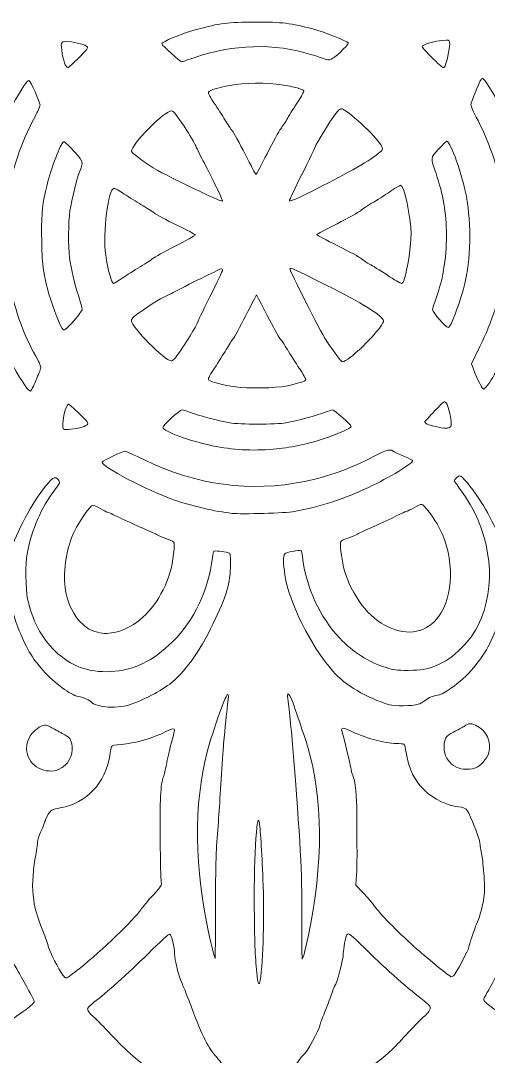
# Model space of a CAD drawing. Header units: inches. Extents: x -41.6 to -30.4, y 24.1 to 25.5.
# Drawn here: x -36.0899 to -35.8889, y 24.4393 to 24.8846 of the extents above; entities that cross this region are included whole.
import ezdxf

# ---------------------------------------------------------------- set-up
doc = ezdxf.new("R2010")
doc.units = ezdxf.units.IN
doc.header["$MEASUREMENT"] = 0
doc.layers.add('Baseball', color=7, linetype='Continuous')

msp = doc.modelspace()

# ---------------------------------------------------------------- linework, layer by layer
at = {"layer": 'Baseball', "lineweight": 0}
for points, knots in [([(-35.30775, 24.8646), (-35.3081, 24.86878), (-35.30859, 24.87476), (-35.30884, 24.87789), (-35.30909, 24.88102), (-35.30957, 24.88595), (-35.30991, 24.88885), (-35.31025, 24.89175), (-35.31063, 24.89508), (-35.31076, 24.89624), (-35.31089, 24.8974), (-35.31126, 24.90015), (-35.31159, 24.90235), (-35.31191, 24.90456), (-35.31258, 24.9094), (-35.31307, 24.91311), (-35.31453, 24.92421), (-35.31766, 24.94204), (-35.32028, 24.95423), (-35.32893, 24.99452), (-35.33897, 25.02811), (-35.35324, 25.06453), (-35.35692, 25.07392), (-35.3618, 25.08571), (-35.36397, 25.09047), (-35.36455, 25.09174), (-35.36623, 25.09544), (-35.36769, 25.09869), (-35.36915, 25.10194), (-35.37061, 25.10515), (-35.37091, 25.10582), (-35.37122, 25.10649), (-35.37397, 25.11212), (-35.37703, 25.11832), (-35.3953, 25.15542), (-35.41688, 25.19045), (-35.44273, 25.22496), (-35.44768, 25.23157), (-35.46044, 25.24779), (-35.46395, 25.25195), (-35.47167, 25.26107), (-35.47629, 25.26644), (-35.47836, 25.26869), (-35.47966, 25.27009), (-35.48347, 25.27427), (-35.48683, 25.27797), (-35.49903, 25.29141), (-35.52329, 25.31528), (-35.53531, 25.32567), (-35.53776, 25.32779), (-35.54242, 25.33184), (-35.54567, 25.33467), (-35.55871, 25.34601), (-35.57242, 25.35673), (-35.59079, 25.36996), (-35.6095, 25.38343), (-35.62579, 25.39406), (-35.64416, 25.40479), (-35.65359, 25.4103), (-35.66351, 25.41586), (-35.66628, 25.41717), (-35.66791, 25.41796), (-35.67068, 25.41938), (-35.67242, 25.42035), (-35.67557, 25.4221), (-35.69883, 25.4338), (-35.69916, 25.4338), (-35.69925, 25.4338), (-35.70101, 25.43458), (-35.70306, 25.43554), (-35.71215, 25.43978), (-35.72989, 25.44733), (-35.73864, 25.45067), (-35.74038, 25.45134), (-35.74408, 25.45277), (-35.74686, 25.45385), (-35.76262, 25.45999), (-35.79139, 25.46953), (-35.80212, 25.47218), (-35.80281, 25.47235), (-35.80642, 25.47335), (-35.81013, 25.4744), (-35.82402, 25.47834), (-35.84391, 25.48298), (-35.8618, 25.48645), (-35.88132, 25.49024), (-35.90306, 25.49332), (-35.92612, 25.49557), (-35.93609, 25.49654), (-35.94179, 25.49692), (-35.96218, 25.49797), (-35.97326, 25.49854), (-36.00523, 25.49851), (-36.01907, 25.49792), (-36.02852, 25.49752), (-36.04887, 25.49618), (-36.05413, 25.49561), (-36.0581, 25.49518), (-36.06805, 25.49404), (-36.07311, 25.49344), (-36.08474, 25.49206), (-36.10221, 25.48946), (-36.10657, 25.48846), (-36.108, 25.48813), (-36.11174, 25.48745), (-36.11487, 25.48695), (-36.12633, 25.48512), (-36.15015, 25.4797), (-36.16886, 25.47467), (-36.18571, 25.47014), (-36.20805, 25.46306), (-36.22327, 25.45741), (-36.23833, 25.45182), (-36.24139, 25.45065), (-36.24688, 25.44836), (-36.25002, 25.44706), (-36.25381, 25.4455), (-36.25532, 25.44489), (-36.25683, 25.44429), (-36.26138, 25.44228), (-36.26544, 25.44043), (-36.2695, 25.43858), (-36.27415, 25.43651), (-36.27578, 25.43581), (-36.28456, 25.43207), (-36.31615, 25.41594), (-36.32639, 25.40997), (-36.32848, 25.40876), (-36.33209, 25.40666), (-36.3344, 25.40531), (-36.34381, 25.39984), (-36.34918, 25.39653), (-36.36119, 25.38883), (-36.36324, 25.38752), (-36.37811, 25.37755), (-36.38291, 25.37427), (-36.38453, 25.37316), (-36.38952, 25.36954), (-36.39398, 25.36623), (-36.42549, 25.34282), (-36.44618, 25.32505), (-36.47296, 25.29836), (-36.48836, 25.28301), (-36.50468, 25.26529), (-36.51408, 25.2537), (-36.51568, 25.25172), (-36.51834, 25.2485), (-36.51999, 25.24653), (-36.52341, 25.24245), (-36.52789, 25.23671), (-36.53509, 25.22718), (-36.53783, 25.22355), (-36.54101, 25.21935), (-36.54215, 25.21784), (-36.54806, 25.21002), (-36.56267, 25.18834), (-36.57056, 25.17567), (-36.59411, 25.13784), (-36.61514, 25.09501), (-36.63052, 25.05356), (-36.63417, 25.04373), (-36.64215, 25.0201), (-36.64419, 25.01307), (-36.64507, 25.01005), (-36.64665, 25.00464), (-36.64771, 25.00105), (-36.65218, 24.9859), (-36.65959, 24.95445), (-36.66188, 24.94092), (-36.66211, 24.93954), (-36.66307, 24.93395), (-36.66401, 24.9285), (-36.666, 24.91697), (-36.66691, 24.91062), (-36.66909, 24.89307), (-36.67061, 24.88077), (-36.67177, 24.86676), (-36.67295, 24.84647), (-36.6736, 24.83516), (-36.6736, 24.79357), (-36.67295, 24.78235), (-36.67202, 24.7664), (-36.67053, 24.74799), (-36.66931, 24.73743), (-36.66806, 24.72659), (-36.66496, 24.70489), (-36.664, 24.70032), (-36.66378, 24.69927), (-36.66294, 24.69472), (-36.66212, 24.69019), (-36.66078, 24.6828), (-36.65931, 24.67545), (-36.65746, 24.66683), (-36.65628, 24.66132), (-36.65426, 24.65309), (-36.65011, 24.63684), (-36.64929, 24.63363), (-36.64755, 24.62751), (-36.64519, 24.61955), (-36.64084, 24.60489), (-36.63036, 24.57461), (-36.62563, 24.56303), (-36.62496, 24.5614), (-36.62386, 24.55865), (-36.62318, 24.55691), (-36.6225, 24.55517), (-36.62086, 24.55128), (-36.61954, 24.54826), (-36.61822, 24.54525), (-36.61603, 24.54019), (-36.61466, 24.53701), (-36.6069, 24.51894), (-36.59177, 24.48929), (-36.58156, 24.47213), (-36.58011, 24.4697), (-36.57817, 24.46638), (-36.57725, 24.46475), (-36.57348, 24.4581), (-36.56669, 24.44736), (-36.55845, 24.43502), (-36.542, 24.41039), (-36.52337, 24.386), (-36.50565, 24.36588), (-36.50286, 24.36272), (-36.49964, 24.359), (-36.49848, 24.35761), (-36.49467, 24.35306), (-36.47518, 24.33302), (-36.46345, 24.32159), (-36.44924, 24.30775), (-36.43026, 24.29118), (-36.4137, 24.27817), (-36.41045, 24.27562), (-36.40675, 24.27271), (-36.40548, 24.27171), (-36.40421, 24.27071), (-36.40079, 24.26814), (-36.39789, 24.26601), (-36.39499, 24.26387), (-36.39178, 24.2615), (-36.39077, 24.26074), (-36.38887, 24.25931), (-36.38774, 24.25851), (-36.37907, 24.25249), (-36.36916, 24.2456), (-36.35335, 24.23532), (-36.346, 24.23098), (-36.34403, 24.22981), (-36.33929, 24.22697), (-36.33546, 24.22467), (-36.33163, 24.22236), (-36.3247, 24.21842), (-36.32006, 24.21591), (-36.31542, 24.2134), (-36.31049, 24.2107), (-36.3091, 24.20993), (-36.30404, 24.20711), (-36.27939, 24.19505), (-36.27219, 24.19187), (-36.26813, 24.19008), (-36.26339, 24.18798), (-36.26165, 24.18721), (-36.2481, 24.18117), (-36.22247, 24.17131), (-36.21061, 24.16756), (-36.20771, 24.16664), (-36.20411, 24.16544), (-36.2026, 24.16488), (-36.1891, 24.15991), (-36.15109, 24.14963), (-36.13237, 24.14589), (-36.12959, 24.14533), (-36.12554, 24.14449), (-36.12339, 24.14402), (-36.11939, 24.14315), (-36.10054, 24.13984), (-36.09441, 24.13894), (-36.09255, 24.13866), (-36.09017, 24.13827), (-36.08911, 24.13807), (-36.08634, 24.13754), (-36.06332, 24.13473), (-36.05476, 24.13388), (-36.04561, 24.13297), (-36.02792, 24.13174), (-36.01828, 24.13135), (-36.01828, 24.13135), (-36.01828, 24.13135), (-36.01828, 24.13135), (-35.9971, 24.1305), (-35.95621, 24.13115), (-35.93955, 24.1326), (-35.92662, 24.13373), (-35.917, 24.13464), (-35.91326, 24.13508), (-35.89543, 24.1372), (-35.89363, 24.13747), (-35.87108, 24.14127), (-35.85203, 24.14448), (-35.81625, 24.15265), (-35.80275, 24.15688), (-35.80101, 24.15742), (-35.79693, 24.15862), (-35.79368, 24.15955), (-35.79043, 24.16048), (-35.784, 24.16248), (-35.77938, 24.164), (-35.77477, 24.16552), (-35.77021, 24.16697), (-35.76926, 24.16722), (-35.76492, 24.16838), (-35.73514, 24.1798), (-35.72548, 24.18401), (-35.72277, 24.1852), (-35.72045, 24.18616), (-35.72032, 24.18616), (-35.72002, 24.18616), (-35.70317, 24.19383), (-35.69688, 24.19683), (-35.68043, 24.20466), (-35.6692, 24.21045), (-35.65302, 24.21946), (-35.64506, 24.22388), (-35.626, 24.2355), (-35.61668, 24.24161), (-35.60518, 24.24915), (-35.58243, 24.26512), (-35.57578, 24.27033), (-35.57401, 24.27171), (-35.57024, 24.27464), (-35.56739, 24.27685), (-35.56216, 24.28089), (-35.56083, 24.28198), (-35.55028, 24.29077), (-35.52616, 24.31086), (-35.49476, 24.34156), (-35.47608, 24.36332), (-35.47399, 24.36575), (-35.47095, 24.36927), (-35.46933, 24.37114), (-35.4677, 24.37302), (-35.46524, 24.37595), (-35.46385, 24.37767), (-35.46245, 24.37938), (-35.45989, 24.38251), (-35.45815, 24.38461), (-35.45234, 24.39162), (-35.44486, 24.40131), (-35.44035, 24.40766), (-35.43903, 24.40952), (-35.43731, 24.41184), (-35.43653, 24.4128), (-35.4352, 24.41443), (-35.42713, 24.42599), (-35.42116, 24.43481), (-35.40373, 24.46053), (-35.38227, 24.49866), (-35.36977, 24.52612), (-35.36339, 24.54013), (-35.35667, 24.55579), (-35.35391, 24.56303), (-35.35347, 24.56419), (-35.35274, 24.56599), (-35.35228, 24.56703), (-35.34981, 24.57271), (-35.33991, 24.60138), (-35.33583, 24.6147), (-35.33487, 24.61783), (-35.33379, 24.62134), (-35.33344, 24.6225), (-35.33102, 24.63032), (-35.3246, 24.65538), (-35.32216, 24.66658), (-35.3194, 24.67918), (-35.31585, 24.69771), (-35.31455, 24.70622), (-35.31421, 24.70843), (-35.31375, 24.71146), (-35.31352, 24.71297), (-35.30999, 24.73616), (-35.30761, 24.76146), (-35.30651, 24.78742), (-35.30546, 24.81241), (-35.30595, 24.84285), (-35.30775, 24.8646)], [0, 0, 0, 0, 1, 1, 1, 2, 2, 2, 3, 3, 3, 4, 4, 4, 5, 5, 5, 6, 6, 6, 7, 7, 7, 8, 8, 8, 9, 9, 9, 10, 10, 10, 11, 11, 11, 12, 12, 12, 13, 13, 13, 14, 14, 14, 15, 15, 15, 16, 16, 16, 17, 17, 17, 18, 18, 18, 19, 19, 19, 20, 20, 20, 21, 21, 21, 22, 22, 22, 23, 23, 23, 24, 24, 24, 25, 25, 25, 26, 26, 26, 27, 27, 27, 28, 28, 28, 29, 29, 29, 30, 30, 30, 31, 31, 31, 32, 32, 32, 33, 33, 33, 34, 34, 34, 35, 35, 35, 36, 36, 36, 37, 37, 37, 38, 38, 38, 39, 39, 39, 40, 40, 40, 41, 41, 41, 42, 42, 42, 43, 43, 43, 44, 44, 44, 45, 45, 45, 46, 46, 46, 47, 47, 47, 48, 48, 48, 49, 49, 49, 50, 50, 50, 51, 51, 51, 52, 52, 52, 53, 53, 53, 54, 54, 54, 55, 55, 55, 56, 56, 56, 57, 57, 57, 58, 58, 58, 59, 59, 59, 60, 60, 60, 61, 61, 61, 62, 62, 62, 63, 63, 63, 64, 64, 64, 65, 65, 65, 66, 66, 66, 67, 67, 67, 68, 68, 68, 69, 69, 69, 70, 70, 70, 71, 71, 71, 72, 72, 72, 73, 73, 73, 74, 74, 74, 75, 75, 75, 76, 76, 76, 77, 77, 77, 78, 78, 78, 79, 79, 79, 80, 80, 80, 81, 81, 81, 82, 82, 82, 83, 83, 83, 84, 84, 84, 85, 85, 85, 86, 86, 86, 87, 87, 87, 88, 88, 88, 89, 89, 89, 90, 90, 90, 91, 91, 91, 92, 92, 92, 93, 93, 93, 94, 94, 94, 95, 95, 95, 96, 96, 96, 97, 97, 97, 98, 98, 98, 99, 99, 99, 100, 100, 100, 101, 101, 101, 102, 102, 102, 103, 103, 103, 104, 104, 104, 105, 105, 105, 106, 106, 106, 107, 107, 107, 108, 108, 108, 109, 109, 109, 110, 110, 110, 111, 111, 111, 112, 112, 112, 113, 113, 113, 114, 114, 114, 115, 115, 115, 116, 116, 116, 117, 117, 117, 118, 118, 118, 119, 119, 119, 120, 120, 120, 121, 121, 121, 122, 122, 122, 123, 123, 123, 124, 124, 124, 125, 125, 125, 126, 126, 126, 127, 127, 127, 128, 128, 128, 128]), ([(-35.95249, 24.87105), (-35.95622, 24.86759), (-35.95704, 24.86726), (-35.95952, 24.86823), (-35.96017, 24.86848), (-35.96251, 24.86925), (-35.96471, 24.86993), (-35.98096, 24.87497), (-35.99868, 24.87452), (-36.01533, 24.86864), (-36.01533, 24.86864), (-36.01533, 24.86864), (-36.01533, 24.86864), (-36.018, 24.8677), (-36.02041, 24.86693), (-36.0207, 24.86693), (-36.0213, 24.86692), (-36.02924, 24.87401), (-36.02924, 24.87455), (-36.02924, 24.87549), (-36.02101, 24.8789), (-36.01427, 24.88076), (-36.0043, 24.88352), (-36.00096, 24.88394), (-35.98918, 24.88396), (-35.97757, 24.88398), (-35.97371, 24.88352), (-35.96429, 24.881), (-35.95901, 24.87958), (-35.94951, 24.8758), (-35.9492, 24.87499), (-35.94903, 24.87455), (-35.95009, 24.87328), (-35.95249, 24.87105)], [0, 0, 0, 0, 1, 1, 1, 2, 2, 2, 3, 3, 3, 4, 4, 4, 5, 5, 5, 6, 6, 6, 7, 7, 7, 8, 8, 8, 9, 9, 9, 10, 10, 10, 11, 11, 11, 11]), ([(-36.06491, 24.86858), (-36.06721, 24.86628), (-36.06932, 24.86439), (-36.06961, 24.86439), (-36.07055, 24.86439), (-36.07163, 24.86748), (-36.07226, 24.87198), (-36.07274, 24.87541), (-36.07232, 24.87595), (-36.06942, 24.87561), (-36.06594, 24.8752), (-36.06181, 24.87408), (-36.06124, 24.87339), (-36.06082, 24.87288), (-36.06147, 24.87203), (-36.06491, 24.86858)], [0, 0, 0, 0, 1, 1, 1, 2, 2, 2, 3, 3, 3, 4, 4, 4, 5, 5, 5, 5]), ([(-35.90553, 24.87529), (-35.90527, 24.87426), (-35.90646, 24.86768), (-35.9073, 24.86555), (-35.9073, 24.86555), (-35.9073, 24.86555), (-35.9073, 24.86555), (-35.90755, 24.86491), (-35.908, 24.86439), (-35.9083, 24.86439), (-35.9086, 24.86439), (-35.91083, 24.86639), (-35.91326, 24.86884), (-35.91743, 24.87304), (-35.91764, 24.87333), (-35.91688, 24.87389), (-35.91568, 24.87479), (-35.91181, 24.87581), (-35.90861, 24.87608), (-35.90588, 24.8763), (-35.90577, 24.87628), (-35.90553, 24.87529)], [0, 0, 0, 0, 1, 1, 1, 2, 2, 2, 3, 3, 3, 4, 4, 4, 5, 5, 5, 6, 6, 6, 7, 7, 7, 7]), ([(-36.09335, 24.73657), (-36.10055, 24.74954), (-36.10627, 24.76604), (-36.10789, 24.77847), (-36.10877, 24.78519), (-36.10877, 24.8007), (-36.10789, 24.80664), (-36.10584, 24.82056), (-36.09996, 24.83691), (-36.09206, 24.85068), (-36.0887, 24.85652), (-36.08698, 24.85896), (-36.08631, 24.85882), (-36.08567, 24.85869), (-36.08155, 24.84953), (-36.08155, 24.84821), (-36.08155, 24.84779), (-36.08258, 24.84551), (-36.08383, 24.84315), (-36.08994, 24.83174), (-36.09355, 24.82071), (-36.09574, 24.80682), (-36.09666, 24.80096), (-36.09681, 24.7831), (-36.09598, 24.77856), (-36.09568, 24.77693), (-36.09523, 24.77447), (-36.09499, 24.77307), (-36.09309, 24.76209), (-36.0887, 24.74972), (-36.08336, 24.74027), (-36.08177, 24.73746), (-36.0811, 24.73586), (-36.08125, 24.73521), (-36.08137, 24.73469), (-36.08231, 24.73229), (-36.08333, 24.72987), (-36.08333, 24.72987), (-36.08333, 24.72987), (-36.08333, 24.72987), (-36.08435, 24.72745), (-36.08538, 24.7254), (-36.08561, 24.72533), (-36.08649, 24.72503), (-36.08884, 24.72846), (-36.09335, 24.73657)], [0, 0, 0, 0, 1, 1, 1, 2, 2, 2, 3, 3, 3, 4, 4, 4, 5, 5, 5, 6, 6, 6, 7, 7, 7, 8, 8, 8, 9, 9, 9, 10, 10, 10, 11, 11, 11, 12, 12, 12, 13, 13, 13, 14, 14, 14, 15, 15, 15, 15]), ([(-35.88284, 24.81082), (-35.88456, 24.82092), (-35.88893, 24.83347), (-35.8941, 24.84314), (-35.89536, 24.84548), (-35.89638, 24.84785), (-35.89638, 24.84841), (-35.89638, 24.84927), (-35.89299, 24.85768), (-35.89202, 24.85922), (-35.89141, 24.86021), (-35.89088, 24.85975), (-35.88864, 24.85627), (-35.87922, 24.84164), (-35.87197, 24.82313), (-35.86951, 24.80745), (-35.86833, 24.79988), (-35.86846, 24.78338), (-35.86976, 24.77607), (-35.87088, 24.76975), (-35.87326, 24.76112), (-35.87569, 24.75452), (-35.8778, 24.74881), (-35.88554, 24.73322), (-35.88826, 24.72921), (-35.88826, 24.72921), (-35.88826, 24.72921), (-35.88826, 24.72921), (-35.88937, 24.72759), (-35.89055, 24.72621), (-35.8909, 24.72614), (-35.89149, 24.72603), (-35.89331, 24.72964), (-35.89546, 24.73519), (-35.89546, 24.73519), (-35.89615, 24.73696), (-35.89615, 24.73696), (-35.89615, 24.73696), (-35.89249, 24.74447), (-35.89249, 24.74447), (-35.88733, 24.75507), (-35.88375, 24.76637), (-35.88248, 24.77603), (-35.88221, 24.77812), (-35.88181, 24.78098), (-35.88159, 24.78239), (-35.88068, 24.78835), (-35.88126, 24.80155), (-35.88284, 24.81082)], [0, 0, 0, 0, 1, 1, 1, 2, 2, 2, 3, 3, 3, 4, 4, 4, 5, 5, 5, 6, 6, 6, 7, 7, 7, 8, 8, 8, 9, 9, 9, 10, 10, 10, 11, 11, 11, 12, 12, 12, 13, 13, 13, 14, 14, 14, 15, 15, 15, 16, 16, 16, 16]), ([(-36.00205, 24.84183), (-36.00316, 24.84368), (-36.0053, 24.84705), (-36.0068, 24.84931), (-36.00904, 24.85267), (-36.00944, 24.85353), (-36.00902, 24.85403), (-36.0084, 24.85478), (-36.00558, 24.85562), (-35.99978, 24.85677), (-35.99447, 24.85783), (-35.9834, 24.85796), (-35.97779, 24.85704), (-35.97242, 24.85615), (-35.96846, 24.85506), (-35.96821, 24.8544), (-35.96809, 24.85408), (-35.96922, 24.85197), (-35.97072, 24.84972), (-35.97223, 24.84747), (-35.9742, 24.84433), (-35.9751, 24.84275), (-35.976, 24.84117), (-35.97735, 24.83908), (-35.9781, 24.83811), (-35.97885, 24.83714), (-35.9815, 24.83231), (-35.984, 24.82738), (-35.984, 24.82738), (-35.984, 24.82738), (-35.984, 24.82738), (-35.98649, 24.82245), (-35.98863, 24.81842), (-35.98875, 24.81843), (-35.98887, 24.81843), (-35.99096, 24.82235), (-35.99339, 24.82714), (-35.99583, 24.83193), (-35.99832, 24.83643), (-35.99892, 24.83715), (-35.99953, 24.83786), (-36.00093, 24.83997), (-36.00205, 24.84183)], [0, 0, 0, 0, 1, 1, 1, 2, 2, 2, 3, 3, 3, 4, 4, 4, 5, 5, 5, 6, 6, 6, 7, 7, 7, 8, 8, 8, 9, 9, 9, 10, 10, 10, 11, 11, 11, 12, 12, 12, 13, 13, 13, 14, 14, 14, 14]), ([(-36.02495, 24.84576), (-36.02422, 24.84566), (-36.02288, 24.84399), (-36.01967, 24.83916), (-36.01731, 24.83561), (-36.01504, 24.83182), (-36.01462, 24.83073), (-36.01421, 24.82964), (-36.01255, 24.82628), (-36.01094, 24.82327), (-36.00933, 24.82025), (-36.0069, 24.81544), (-36.00553, 24.81258), (-36.00553, 24.81258), (-36.00553, 24.81258), (-36.00553, 24.81258), (-36.00417, 24.80971), (-36.00311, 24.8072), (-36.00318, 24.80699), (-36.00331, 24.8066), (-36.012, 24.81056), (-36.02142, 24.81532), (-36.02445, 24.81685), (-36.02793, 24.81859), (-36.02916, 24.8192), (-36.0333, 24.82126), (-36.0421, 24.82742), (-36.04223, 24.82836), (-36.04263, 24.83114), (-36.02771, 24.84615), (-36.02495, 24.84576)], [0, 0, 0, 0, 1, 1, 1, 2, 2, 2, 3, 3, 3, 4, 4, 4, 5, 5, 5, 6, 6, 6, 7, 7, 7, 8, 8, 8, 9, 9, 9, 10, 10, 10, 10]), ([(-35.97441, 24.80732), (-35.97441, 24.80748), (-35.97201, 24.81247), (-35.96907, 24.81839), (-35.96613, 24.82432), (-35.96332, 24.83012), (-35.96283, 24.83128), (-35.9619, 24.83348), (-35.95515, 24.84408), (-35.95363, 24.84573), (-35.95315, 24.84625), (-35.9524, 24.84668), (-35.95196, 24.84668), (-35.94989, 24.84668), (-35.93699, 24.83474), (-35.935, 24.83098), (-35.93418, 24.82944), (-35.93418, 24.82942), (-35.935, 24.82851), (-35.93723, 24.82603), (-35.94751, 24.81991), (-35.95997, 24.81365), (-35.95997, 24.81365), (-35.95997, 24.81365), (-35.95997, 24.81365), (-35.97217, 24.80752), (-35.97441, 24.80654), (-35.97441, 24.80732)], [0, 0, 0, 0, 1, 1, 1, 2, 2, 2, 3, 3, 3, 4, 4, 4, 5, 5, 5, 6, 6, 6, 7, 7, 7, 8, 8, 8, 9, 9, 9, 9]), ([(-36.07854, 24.81399), (-36.07678, 24.82115), (-36.07276, 24.83172), (-36.07149, 24.8325), (-36.07123, 24.83266), (-36.06994, 24.83162), (-36.06854, 24.83014), (-36.06272, 24.82392), (-36.06278, 24.82407), (-36.06443, 24.81993), (-36.06578, 24.81656), (-36.06797, 24.80783), (-36.06872, 24.80285), (-36.06943, 24.79811), (-36.0695, 24.78748), (-36.06885, 24.78278), (-36.06811, 24.77738), (-36.06681, 24.77177), (-36.06505, 24.76637), (-36.06415, 24.76361), (-36.06342, 24.76095), (-36.06342, 24.76046), (-36.06343, 24.75997), (-36.06491, 24.75792), (-36.06679, 24.7558), (-36.06679, 24.7558), (-36.06679, 24.7558), (-36.06679, 24.7558), (-36.07083, 24.75125), (-36.07118, 24.75102), (-36.07202, 24.75229), (-36.07372, 24.7549), (-36.07678, 24.76315), (-36.07838, 24.76948), (-36.08029, 24.77702), (-36.08084, 24.78204), (-36.08087, 24.79248), (-36.08091, 24.80258), (-36.08057, 24.80573), (-36.07854, 24.81399)], [0, 0, 0, 0, 1, 1, 1, 2, 2, 2, 3, 3, 3, 4, 4, 4, 5, 5, 5, 6, 6, 6, 7, 7, 7, 8, 8, 8, 9, 9, 9, 10, 10, 10, 11, 11, 11, 12, 12, 12, 13, 13, 13, 13]), ([(-35.90623, 24.75262), (-35.90717, 24.75262), (-35.91283, 24.75923), (-35.91283, 24.76033), (-35.91283, 24.76084), (-35.91243, 24.76231), (-35.91194, 24.76358), (-35.90845, 24.77264), (-35.90687, 24.78176), (-35.90692, 24.79248), (-35.90696, 24.80209), (-35.90828, 24.80985), (-35.91139, 24.81884), (-35.91381, 24.82582), (-35.91385, 24.82543), (-35.91029, 24.82937), (-35.90861, 24.83123), (-35.907, 24.83276), (-35.90672, 24.83276), (-35.90521, 24.83276), (-35.89993, 24.81785), (-35.89834, 24.80909), (-35.89612, 24.79685), (-35.89644, 24.7817), (-35.89914, 24.77097), (-35.90012, 24.76705), (-35.9031, 24.75818), (-35.90442, 24.75525), (-35.9051, 24.75375), (-35.90588, 24.75262), (-35.90623, 24.75262)], [0, 0, 0, 0, 1, 1, 1, 2, 2, 2, 3, 3, 3, 4, 4, 4, 5, 5, 5, 6, 6, 6, 7, 7, 7, 8, 8, 8, 9, 9, 9, 10, 10, 10, 10]), ([(-36.03806, 24.80545), (-36.03606, 24.80428), (-36.03359, 24.80268), (-36.03256, 24.8019), (-36.03154, 24.80113), (-36.02715, 24.79878), (-36.02281, 24.79669), (-36.01848, 24.79461), (-36.01492, 24.79269), (-36.01492, 24.79243), (-36.01491, 24.79218), (-36.01875, 24.79002), (-36.02345, 24.78764), (-36.02814, 24.78526), (-36.03246, 24.78289), (-36.03304, 24.78236), (-36.03362, 24.78183), (-36.03609, 24.78021), (-36.03852, 24.77875), (-36.04096, 24.77729), (-36.04443, 24.77509), (-36.04625, 24.77385), (-36.04625, 24.77385), (-36.04625, 24.77385), (-36.04625, 24.77385), (-36.04806, 24.77261), (-36.04972, 24.7716), (-36.04995, 24.7716), (-36.05078, 24.7716), (-36.05242, 24.77752), (-36.05332, 24.7838), (-36.05467, 24.79324), (-36.05226, 24.81251), (-36.04972, 24.81251), (-36.04936, 24.81251), (-36.0474, 24.8114), (-36.04538, 24.81004), (-36.04335, 24.80869), (-36.04005, 24.80662), (-36.03806, 24.80545)], [0, 0, 0, 0, 1, 1, 1, 2, 2, 2, 3, 3, 3, 4, 4, 4, 5, 5, 5, 6, 6, 6, 7, 7, 7, 8, 8, 8, 9, 9, 9, 10, 10, 10, 11, 11, 11, 12, 12, 12, 13, 13, 13, 13]), ([(-35.93992, 24.77986), (-35.94101, 24.78042), (-35.94253, 24.78142), (-35.94329, 24.78209), (-35.94405, 24.78276), (-35.94871, 24.78532), (-35.95364, 24.78779), (-35.95857, 24.79025), (-35.9626, 24.79241), (-35.9626, 24.79258), (-35.9626, 24.79276), (-35.95868, 24.79487), (-35.95389, 24.79729), (-35.94911, 24.7997), (-35.9446, 24.80219), (-35.94388, 24.80281), (-35.94316, 24.80344), (-35.94058, 24.80515), (-35.93814, 24.8066), (-35.9357, 24.80806), (-35.93226, 24.81027), (-35.93048, 24.81152), (-35.92871, 24.81276), (-35.92696, 24.81378), (-35.9266, 24.81378), (-35.92508, 24.81378), (-35.92216, 24.80015), (-35.92213, 24.79292), (-35.9221, 24.78823), (-35.92354, 24.77827), (-35.92489, 24.77372), (-35.92533, 24.77224), (-35.92574, 24.7716), (-35.92624, 24.77161), (-35.92664, 24.77161), (-35.92943, 24.77324), (-35.93245, 24.77523), (-35.93546, 24.77721), (-35.93882, 24.77929), (-35.93992, 24.77986)], [0, 0, 0, 0, 1, 1, 1, 2, 2, 2, 3, 3, 3, 4, 4, 4, 5, 5, 5, 6, 6, 6, 7, 7, 7, 8, 8, 8, 9, 9, 9, 10, 10, 10, 11, 11, 11, 12, 12, 12, 13, 13, 13, 13]), ([(-36.04116, 24.75734), (-36.03941, 24.75898), (-36.03148, 24.76416), (-36.02839, 24.76568), (-36.02689, 24.76642), (-36.02509, 24.76732), (-36.02439, 24.76768), (-36.01549, 24.77225), (-36.00397, 24.77793), (-36.00359, 24.77793), (-36.00332, 24.77793), (-36.00309, 24.77768), (-36.00309, 24.77738), (-36.00309, 24.77707), (-36.00556, 24.77186), (-36.00858, 24.76579), (-36.01159, 24.75972), (-36.01406, 24.75458), (-36.01406, 24.75437), (-36.01406, 24.75377), (-36.01937, 24.74516), (-36.02197, 24.74155), (-36.02363, 24.73923), (-36.02458, 24.73828), (-36.0252, 24.73829), (-36.02784, 24.73833), (-36.04232, 24.75293), (-36.04232, 24.75555), (-36.04232, 24.75594), (-36.0418, 24.75674), (-36.04116, 24.75734)], [0, 0, 0, 0, 1, 1, 1, 2, 2, 2, 3, 3, 3, 4, 4, 4, 5, 5, 5, 6, 6, 6, 7, 7, 7, 8, 8, 8, 9, 9, 9, 10, 10, 10, 10]), ([(-35.9482, 24.73983), (-35.9482, 24.73983), (-35.9482, 24.73983), (-35.9482, 24.73983), (-35.94967, 24.73874), (-35.95114, 24.73786), (-35.95146, 24.73786), (-35.9521, 24.73786), (-35.95535, 24.74207), (-35.95861, 24.74714), (-35.96115, 24.75106), (-35.97449, 24.77746), (-35.97419, 24.77794), (-35.97389, 24.77842), (-35.97308, 24.77806), (-35.9586, 24.77089), (-35.94339, 24.76338), (-35.93392, 24.75747), (-35.93392, 24.75552), (-35.93392, 24.7536), (-35.94291, 24.74372), (-35.9482, 24.73983)], [0, 0, 0, 0, 1, 1, 1, 2, 2, 2, 3, 3, 3, 4, 4, 4, 5, 5, 5, 6, 6, 6, 7, 7, 7, 7]), ([(-36.00161, 24.74313), (-36.00051, 24.74498), (-35.99915, 24.74706), (-35.99858, 24.74774), (-35.99801, 24.74842), (-35.99556, 24.75292), (-35.99315, 24.75775), (-35.99073, 24.76258), (-35.98867, 24.76654), (-35.98858, 24.76654), (-35.98848, 24.76654), (-35.98638, 24.7626), (-35.9839, 24.75779), (-35.98143, 24.75297), (-35.97897, 24.74856), (-35.97845, 24.74798), (-35.97792, 24.7474), (-35.97648, 24.74522), (-35.97525, 24.74313), (-35.97401, 24.74104), (-35.97169, 24.73738), (-35.97008, 24.735), (-35.96847, 24.73262), (-35.96725, 24.73043), (-35.96737, 24.73012), (-35.96758, 24.72956), (-35.97043, 24.72868), (-35.97589, 24.72749), (-35.97589, 24.72749), (-35.97589, 24.72749), (-35.97589, 24.72749), (-35.98011, 24.72657), (-35.99253, 24.72634), (-35.99761, 24.72709), (-36.00271, 24.72784), (-36.00818, 24.72926), (-36.00895, 24.73003), (-36.00947, 24.73055), (-36.00914, 24.73126), (-36.00657, 24.73519), (-36.00494, 24.7377), (-36.0027, 24.74127), (-36.00161, 24.74313)], [0, 0, 0, 0, 1, 1, 1, 2, 2, 2, 3, 3, 3, 4, 4, 4, 5, 5, 5, 6, 6, 6, 7, 7, 7, 8, 8, 8, 9, 9, 9, 10, 10, 10, 11, 11, 11, 12, 12, 12, 13, 13, 13, 14, 14, 14, 14]), ([(-35.90509, 24.7101), (-35.90572, 24.70909), (-35.90784, 24.70908), (-35.91174, 24.71005), (-35.91486, 24.71082), (-35.91622, 24.71144), (-35.9162, 24.71207), (-35.9162, 24.71222), (-35.91429, 24.71433), (-35.91197, 24.71677), (-35.90795, 24.72099), (-35.90772, 24.72116), (-35.90712, 24.72037), (-35.90584, 24.71867), (-35.90437, 24.71126), (-35.90509, 24.7101), (-35.90509, 24.7101), (-35.90509, 24.7101), (-35.90509, 24.7101)], [0, 0, 0, 0, 1, 1, 1, 2, 2, 2, 3, 3, 3, 4, 4, 4, 5, 5, 5, 6, 6, 6, 6]), ([(-36.06932, 24.71972), (-36.06911, 24.71972), (-36.06709, 24.71795), (-36.06483, 24.71578), (-36.06194, 24.71299), (-36.06081, 24.71164), (-36.061, 24.71116), (-36.06114, 24.71079), (-36.06226, 24.71018), (-36.06349, 24.70981), (-36.06349, 24.70981), (-36.06349, 24.70981), (-36.06349, 24.70981), (-36.0661, 24.70902), (-36.07107, 24.70851), (-36.07153, 24.70899), (-36.07257, 24.71007), (-36.07059, 24.71972), (-36.06932, 24.71972)], [0, 0, 0, 0, 1, 1, 1, 2, 2, 2, 3, 3, 3, 4, 4, 4, 5, 5, 5, 6, 6, 6, 6]), ([(-36.02049, 24.71719), (-36.02008, 24.71719), (-36.01789, 24.71652), (-36.01562, 24.71571), (-36.01154, 24.71425), (-36.00575, 24.71275), (-35.99993, 24.71164), (-35.99606, 24.7109), (-35.97997, 24.71093), (-35.97589, 24.71169), (-35.97119, 24.71256), (-35.96221, 24.71494), (-35.95925, 24.71611), (-35.95776, 24.71671), (-35.95626, 24.71719), (-35.95593, 24.71719), (-35.95496, 24.71719), (-35.94784, 24.7109), (-35.94784, 24.71004), (-35.94784, 24.70933), (-35.95348, 24.70684), (-35.95989, 24.70472), (-35.96678, 24.70244), (-35.97429, 24.70091), (-35.98133, 24.70034), (-35.98133, 24.70034), (-35.98133, 24.70034), (-35.98133, 24.70034), (-35.9908, 24.69957), (-35.99864, 24.70001), (-36.00752, 24.70181), (-36.01642, 24.70362), (-36.02882, 24.70816), (-36.02882, 24.70961), (-36.02882, 24.71053), (-36.0215, 24.71719), (-36.02049, 24.71719)], [0, 0, 0, 0, 1, 1, 1, 2, 2, 2, 3, 3, 3, 4, 4, 4, 5, 5, 5, 6, 6, 6, 7, 7, 7, 8, 8, 8, 9, 9, 9, 10, 10, 10, 11, 11, 11, 12, 12, 12, 12]), ([(-35.99909, 24.67274), (-36.00593, 24.67346), (-36.01662, 24.67596), (-36.02415, 24.6786), (-36.0355, 24.68257), (-36.05524, 24.69294), (-36.05489, 24.69475), (-36.05477, 24.69537), (-36.04614, 24.69947), (-36.04494, 24.69947), (-36.04463, 24.69947), (-36.04092, 24.69778), (-36.0367, 24.6957), (-36.01477, 24.6849), (-35.99094, 24.6817), (-35.9679, 24.68646), (-35.95752, 24.6886), (-35.9484, 24.6919), (-35.93795, 24.69729), (-35.93196, 24.70039), (-35.9314, 24.7005), (-35.92904, 24.69909), (-35.92859, 24.69882), (-35.92672, 24.69798), (-35.92488, 24.69721), (-35.92303, 24.69645), (-35.92146, 24.69561), (-35.92137, 24.69536), (-35.92106, 24.69442), (-35.93178, 24.68795), (-35.94047, 24.68385), (-35.95074, 24.67899), (-35.96144, 24.67552), (-35.9723, 24.67351), (-35.9723, 24.67351), (-35.9723, 24.67351), (-35.9723, 24.67351), (-35.97579, 24.67286), (-35.995, 24.67231), (-35.99909, 24.67274)], [0, 0, 0, 0, 1, 1, 1, 2, 2, 2, 3, 3, 3, 4, 4, 4, 5, 5, 5, 6, 6, 6, 7, 7, 7, 8, 8, 8, 9, 9, 9, 10, 10, 10, 11, 11, 11, 12, 12, 12, 13, 13, 13, 13]), ([(-36.0073, 24.62503), (-36.01306, 24.61316), (-36.01958, 24.60413), (-36.02582, 24.59935), (-36.03064, 24.59566), (-36.03896, 24.59151), (-36.04464, 24.58997), (-36.04464, 24.58997), (-36.04464, 24.58997), (-36.04464, 24.58997), (-36.04659, 24.58944), (-36.05239, 24.58926), (-36.05434, 24.58966), (-36.05709, 24.59023), (-36.05882, 24.59083), (-36.05926, 24.59137), (-36.06007, 24.59234), (-36.06282, 24.5936), (-36.06511, 24.59403), (-36.06859, 24.59469), (-36.07516, 24.59955), (-36.0803, 24.60525), (-36.08488, 24.61034), (-36.08775, 24.61528), (-36.09108, 24.6238), (-36.096, 24.63638), (-36.09695, 24.64832), (-36.09378, 24.65778), (-36.09087, 24.6665), (-36.08345, 24.67967), (-36.07796, 24.68587), (-36.07587, 24.68823), (-36.07493, 24.68855), (-36.07381, 24.68731), (-36.07278, 24.68618), (-36.0729, 24.6858), (-36.07521, 24.68278), (-36.08114, 24.67505), (-36.08507, 24.66599), (-36.08708, 24.6554), (-36.08786, 24.65128), (-36.08777, 24.64027), (-36.08692, 24.63599), (-36.08513, 24.62703), (-36.08103, 24.61922), (-36.07515, 24.61359), (-36.06829, 24.60702), (-36.0608, 24.60424), (-36.05122, 24.6047), (-36.04124, 24.60517), (-36.03313, 24.6091), (-36.02455, 24.61762), (-36.01516, 24.62695), (-36.00921, 24.63955), (-36.0075, 24.65371), (-36.00734, 24.6551), (-36.00702, 24.65635), (-36.00681, 24.65649), (-36.00646, 24.65672), (-36.00294, 24.65633), (-36.00067, 24.65581), (-35.99975, 24.6556), (-35.99971, 24.65543), (-35.99973, 24.65086), (-35.99974, 24.64272), (-36.00132, 24.63735), (-36.0073, 24.62503)], [0, 0, 0, 0, 1, 1, 1, 2, 2, 2, 3, 3, 3, 4, 4, 4, 5, 5, 5, 6, 6, 6, 7, 7, 7, 8, 8, 8, 9, 9, 9, 10, 10, 10, 11, 11, 11, 12, 12, 12, 13, 13, 13, 14, 14, 14, 15, 15, 15, 16, 16, 16, 17, 17, 17, 18, 18, 18, 19, 19, 19, 20, 20, 20, 21, 21, 21, 22, 22, 22, 22]), ([(-35.90498, 24.59752), (-35.90719, 24.59596), (-35.90931, 24.59479), (-35.91023, 24.59464), (-35.91294, 24.59418), (-35.91442, 24.59359), (-35.91602, 24.59232), (-35.91687, 24.59164), (-35.91826, 24.59088), (-35.9191, 24.59063), (-35.9191, 24.59063), (-35.9191, 24.59063), (-35.9191, 24.59063), (-35.92162, 24.58989), (-35.92922, 24.58975), (-35.93139, 24.59041), (-35.94115, 24.59337), (-35.95053, 24.59894), (-35.95568, 24.60484), (-35.96528, 24.61582), (-35.97453, 24.63437), (-35.97631, 24.64619), (-35.97708, 24.65127), (-35.97711, 24.65438), (-35.97642, 24.65528), (-35.9759, 24.65595), (-35.97008, 24.65711), (-35.96938, 24.65668), (-35.9692, 24.65657), (-35.96892, 24.65538), (-35.96876, 24.65404), (-35.96723, 24.64093), (-35.96134, 24.62806), (-35.95274, 24.61901), (-35.9471, 24.61308), (-35.94028, 24.60875), (-35.93287, 24.60641), (-35.92946, 24.60533), (-35.92849, 24.60521), (-35.92338, 24.60523), (-35.91761, 24.60525), (-35.91582, 24.60555), (-35.91157, 24.60721), (-35.90734, 24.60886), (-35.90423, 24.61099), (-35.90039, 24.61487), (-35.89634, 24.61896), (-35.89399, 24.62252), (-35.89187, 24.62778), (-35.88503, 24.6448), (-35.88858, 24.66661), (-35.90086, 24.68289), (-35.90234, 24.68486), (-35.90355, 24.68661), (-35.90355, 24.68678), (-35.90355, 24.68725), (-35.90167, 24.68893), (-35.90113, 24.68893), (-35.90031, 24.68893), (-35.89641, 24.68423), (-35.89295, 24.67907), (-35.88787, 24.6715), (-35.88245, 24.66011), (-35.88126, 24.65449), (-35.8791, 24.64427), (-35.88166, 24.63051), (-35.88828, 24.61685), (-35.89184, 24.6095), (-35.89779, 24.60262), (-35.90498, 24.59752)], [0, 0, 0, 0, 1, 1, 1, 2, 2, 2, 3, 3, 3, 4, 4, 4, 5, 5, 5, 6, 6, 6, 7, 7, 7, 8, 8, 8, 9, 9, 9, 10, 10, 10, 11, 11, 11, 12, 12, 12, 13, 13, 13, 14, 14, 14, 15, 15, 15, 16, 16, 16, 17, 17, 17, 18, 18, 18, 19, 19, 19, 20, 20, 20, 21, 21, 21, 22, 22, 22, 23, 23, 23, 23]), ([(-35.91754, 24.67661), (-35.91662, 24.67643), (-35.91317, 24.67207), (-35.91094, 24.66826), (-35.90392, 24.65627), (-35.90321, 24.63982), (-35.90928, 24.62983), (-35.91145, 24.62625), (-35.91495, 24.62337), (-35.91832, 24.62238), (-35.91832, 24.62238), (-35.91832, 24.62238), (-35.91832, 24.62238), (-35.92594, 24.62013), (-35.93492, 24.6237), (-35.942, 24.63178), (-35.94523, 24.63546), (-35.9487, 24.64172), (-35.95031, 24.64675), (-35.95133, 24.64996), (-35.95248, 24.65633), (-35.95248, 24.65883), (-35.95248, 24.66087), (-35.95218, 24.66116), (-35.94911, 24.66214), (-35.94783, 24.66254), (-35.94603, 24.6633), (-35.9451, 24.66382), (-35.94417, 24.66435), (-35.94132, 24.66568), (-35.93877, 24.66678), (-35.93622, 24.66789), (-35.93191, 24.6699), (-35.92918, 24.67127), (-35.92646, 24.67263), (-35.92399, 24.67375), (-35.9237, 24.67375), (-35.92341, 24.67375), (-35.92205, 24.67442), (-35.92069, 24.67524), (-35.91932, 24.67607), (-35.91791, 24.67668), (-35.91754, 24.67661)], [0, 0, 0, 0, 1, 1, 1, 2, 2, 2, 3, 3, 3, 4, 4, 4, 5, 5, 5, 6, 6, 6, 7, 7, 7, 8, 8, 8, 9, 9, 9, 10, 10, 10, 11, 11, 11, 12, 12, 12, 13, 13, 13, 14, 14, 14, 14]), ([(-36.068, 24.66227), (-36.06581, 24.66779), (-36.06018, 24.67628), (-36.0587, 24.67628), (-36.05847, 24.67628), (-36.05715, 24.67561), (-36.05576, 24.6748), (-36.05437, 24.67399), (-36.05304, 24.67332), (-36.05279, 24.67332), (-36.05255, 24.67332), (-36.05014, 24.67225), (-36.04744, 24.67095), (-36.04474, 24.66964), (-36.0402, 24.66755), (-36.03735, 24.66631), (-36.0345, 24.66506), (-36.03174, 24.66378), (-36.03123, 24.66346), (-36.03072, 24.66314), (-36.02903, 24.66246), (-36.02748, 24.66196), (-36.02594, 24.66146), (-36.02444, 24.66077), (-36.02416, 24.66042), (-36.02375, 24.65994), (-36.02375, 24.65884), (-36.02417, 24.65528), (-36.02486, 24.64947), (-36.02628, 24.64455), (-36.02867, 24.63979), (-36.03338, 24.6304), (-36.04058, 24.62387), (-36.04846, 24.62186), (-36.04846, 24.62186), (-36.04846, 24.62186), (-36.04846, 24.62186), (-36.05216, 24.62091), (-36.05384, 24.62087), (-36.05687, 24.62161), (-36.0599, 24.62236), (-36.06158, 24.62336), (-36.06413, 24.62591), (-36.06682, 24.62859), (-36.06943, 24.63372), (-36.07036, 24.6381), (-36.07181, 24.64493), (-36.0708, 24.65521), (-36.068, 24.66227)], [0, 0, 0, 0, 1, 1, 1, 2, 2, 2, 3, 3, 3, 4, 4, 4, 5, 5, 5, 6, 6, 6, 7, 7, 7, 8, 8, 8, 9, 9, 9, 10, 10, 10, 11, 11, 11, 12, 12, 12, 13, 13, 13, 14, 14, 14, 15, 15, 15, 16, 16, 16, 16]), ([(-36.00096, 24.5904), (-36.00139, 24.58683), (-36.00197, 24.58104), (-36.00266, 24.57357), (-36.00289, 24.57102), (-36.00337, 24.56419), (-36.00373, 24.55839), (-36.00444, 24.54667), (-36.00495, 24.53914), (-36.00567, 24.52971), (-36.00594, 24.52618), (-36.00617, 24.5141), (-36.00617, 24.5024), (-36.00617, 24.5024), (-36.00617, 24.5024), (-36.00617, 24.5024), (-36.00618, 24.49085), (-36.00623, 24.48141), (-36.0063, 24.48141), (-36.00663, 24.48141), (-36.00834, 24.48854), (-36.00987, 24.49632), (-36.01562, 24.52545), (-36.01516, 24.55271), (-36.00856, 24.5743), (-36.00546, 24.58446), (-36.0016, 24.59487), (-36.00093, 24.59487), (-36.00047, 24.59487), (-36.00047, 24.59451), (-36.00096, 24.5904)], [0, 0, 0, 0, 1, 1, 1, 2, 2, 2, 3, 3, 3, 4, 4, 4, 5, 5, 5, 6, 6, 6, 7, 7, 7, 8, 8, 8, 9, 9, 9, 10, 10, 10, 10]), ([(-35.97229, 24.56471), (-35.97296, 24.57345), (-35.97413, 24.58551), (-35.97481, 24.59065), (-35.97504, 24.59239), (-35.97524, 24.59416), (-35.97524, 24.59458), (-35.97526, 24.59578), (-35.97443, 24.59497), (-35.97356, 24.59296), (-35.97209, 24.58952), (-35.96678, 24.5736), (-35.96556, 24.56895), (-35.95944, 24.54568), (-35.9602, 24.51648), (-35.96773, 24.48468), (-35.96773, 24.48468), (-35.96773, 24.48468), (-35.96773, 24.48468), (-35.96821, 24.48265), (-35.96873, 24.48099), (-35.96887, 24.48099), (-35.96902, 24.48099), (-35.96908, 24.48825), (-35.96901, 24.49712), (-35.96886, 24.51523), (-35.96946, 24.5277), (-35.97229, 24.56471)], [0, 0, 0, 0, 1, 1, 1, 2, 2, 2, 3, 3, 3, 4, 4, 4, 5, 5, 5, 6, 6, 6, 7, 7, 7, 8, 8, 8, 9, 9, 9, 9]), ([(-36.08285, 24.58013), (-36.08001, 24.58202), (-36.07917, 24.58211), (-36.07693, 24.58079), (-36.07587, 24.58017), (-36.07365, 24.57897), (-36.07198, 24.57812), (-36.0687, 24.57645), (-36.06814, 24.5757), (-36.06776, 24.57254), (-36.06729, 24.56855), (-36.06963, 24.56444), (-36.07332, 24.56276), (-36.07901, 24.56017), (-36.0863, 24.56406), (-36.08722, 24.57019), (-36.08778, 24.57398), (-36.086, 24.57805), (-36.08285, 24.58013)], [0, 0, 0, 0, 1, 1, 1, 2, 2, 2, 3, 3, 3, 4, 4, 4, 5, 5, 5, 6, 6, 6, 6]), ([(-36.02994, 24.53224), (-36.02984, 24.52319), (-36.02962, 24.5151), (-36.02946, 24.51426), (-36.02916, 24.51278), (-36.02927, 24.51261), (-36.033, 24.50857), (-36.03512, 24.50627), (-36.0375, 24.50345), (-36.03828, 24.50228), (-36.04113, 24.49805), (-36.05467, 24.48507), (-36.06472, 24.47694), (-36.06472, 24.47694), (-36.06472, 24.47694), (-36.06472, 24.47694), (-36.06741, 24.47476), (-36.06991, 24.47298), (-36.07027, 24.47298), (-36.07064, 24.47298), (-36.07131, 24.4735), (-36.07175, 24.47414), (-36.07364, 24.47684), (-36.07729, 24.48398), (-36.07787, 24.48609), (-36.07821, 24.48734), (-36.07929, 24.49046), (-36.08027, 24.49301), (-36.08333, 24.50096), (-36.08356, 24.50174), (-36.08426, 24.5065), (-36.08506, 24.51189), (-36.08487, 24.51691), (-36.08358, 24.52464), (-36.08312, 24.52743), (-36.08267, 24.53047), (-36.08259, 24.53139), (-36.08252, 24.53232), (-36.08194, 24.53422), (-36.08132, 24.53561), (-36.08069, 24.537), (-36.07982, 24.53917), (-36.07939, 24.54042), (-36.07895, 24.54168), (-36.07813, 24.54331), (-36.07756, 24.54405), (-36.07665, 24.54526), (-36.07613, 24.54548), (-36.07289, 24.54607), (-36.0616, 24.54815), (-36.05334, 24.55685), (-36.0516, 24.56851), (-36.05132, 24.57037), (-36.05095, 24.57217), (-36.05078, 24.57252), (-36.05054, 24.57298), (-36.04942, 24.57322), (-36.0467, 24.57341), (-36.04087, 24.57382), (-36.03318, 24.57601), (-36.02746, 24.57889), (-36.0248, 24.58024), (-36.02376, 24.58041), (-36.02376, 24.57952), (-36.02376, 24.57919), (-36.0244, 24.57658), (-36.02519, 24.57372), (-36.02597, 24.57085), (-36.02691, 24.5668), (-36.02727, 24.56471), (-36.02763, 24.56263), (-36.0282, 24.56025), (-36.02853, 24.55944), (-36.02975, 24.55646), (-36.03013, 24.54916), (-36.02994, 24.53224)], [0, 0, 0, 0, 1, 1, 1, 2, 2, 2, 3, 3, 3, 4, 4, 4, 5, 5, 5, 6, 6, 6, 7, 7, 7, 8, 8, 8, 9, 9, 9, 10, 10, 10, 11, 11, 11, 12, 12, 12, 13, 13, 13, 14, 14, 14, 15, 15, 15, 16, 16, 16, 17, 17, 17, 18, 18, 18, 19, 19, 19, 20, 20, 20, 21, 21, 21, 22, 22, 22, 23, 23, 23, 24, 24, 24, 25, 25, 25, 25]), ([(-35.89612, 24.49011), (-35.89673, 24.48852), (-35.89723, 24.48683), (-35.89723, 24.48636), (-35.89723, 24.48531), (-35.90292, 24.47465), (-35.90387, 24.47393), (-35.90387, 24.47393), (-35.90387, 24.47393), (-35.90387, 24.47393), (-35.90425, 24.47364), (-35.90468, 24.4734), (-35.90483, 24.4734), (-35.90527, 24.4734), (-35.91437, 24.48079), (-35.91957, 24.48537), (-35.92666, 24.49161), (-35.93472, 24.49973), (-35.93743, 24.50334), (-35.93873, 24.50508), (-35.94115, 24.50793), (-35.9428, 24.50967), (-35.9428, 24.50967), (-35.9458, 24.51283), (-35.9458, 24.51283), (-35.9458, 24.51283), (-35.94551, 24.51747), (-35.94551, 24.51747), (-35.94535, 24.52003), (-35.94529, 24.52629), (-35.94537, 24.53139), (-35.94545, 24.5365), (-35.94547, 24.54248), (-35.94541, 24.54468), (-35.94528, 24.54954), (-35.94627, 24.55848), (-35.94713, 24.56014), (-35.94748, 24.56081), (-35.94789, 24.5623), (-35.94806, 24.56345), (-35.94831, 24.56521), (-35.95091, 24.57593), (-35.95187, 24.57916), (-35.95232, 24.58066), (-35.95115, 24.58072), (-35.94841, 24.57934), (-35.94254, 24.57638), (-35.93332, 24.57381), (-35.92844, 24.57379), (-35.92693, 24.57378), (-35.92547, 24.57362), (-35.92519, 24.57345), (-35.92491, 24.57327), (-35.92447, 24.57171), (-35.92421, 24.56997), (-35.92329, 24.56387), (-35.92154, 24.55972), (-35.91815, 24.5556), (-35.91459, 24.55127), (-35.90807, 24.5475), (-35.90285, 24.54675), (-35.89891, 24.54618), (-35.89837, 24.54589), (-35.89732, 24.54378), (-35.89515, 24.53941), (-35.89288, 24.53331), (-35.89256, 24.53097), (-35.89236, 24.52958), (-35.89193, 24.52683), (-35.89159, 24.52486), (-35.89126, 24.52288), (-35.89085, 24.51861), (-35.89068, 24.51536), (-35.89042, 24.51021), (-35.8905, 24.50887), (-35.8913, 24.50482), (-35.8918, 24.50227), (-35.89266, 24.49923), (-35.8932, 24.49807), (-35.89374, 24.49691), (-35.89437, 24.4953), (-35.8946, 24.49449), (-35.89483, 24.49368), (-35.89552, 24.49171), (-35.89612, 24.49011)], [0, 0, 0, 0, 1, 1, 1, 2, 2, 2, 3, 3, 3, 4, 4, 4, 5, 5, 5, 6, 6, 6, 7, 7, 7, 8, 8, 8, 9, 9, 9, 10, 10, 10, 11, 11, 11, 12, 12, 12, 13, 13, 13, 14, 14, 14, 15, 15, 15, 16, 16, 16, 17, 17, 17, 18, 18, 18, 19, 19, 19, 20, 20, 20, 21, 21, 21, 22, 22, 22, 23, 23, 23, 24, 24, 24, 25, 25, 25, 26, 26, 26, 27, 27, 27, 28, 28, 28, 28]), ([(-35.88883, 24.5694), (-35.88939, 24.56738), (-35.89262, 24.56385), (-35.89442, 24.56328), (-35.89442, 24.56328), (-35.89442, 24.56328), (-35.89442, 24.56328), (-35.9015, 24.56104), (-35.90791, 24.56526), (-35.90791, 24.57215), (-35.90791, 24.57593), (-35.90726, 24.57698), (-35.90383, 24.57871), (-35.9022, 24.57953), (-35.90018, 24.58062), (-35.89936, 24.58114), (-35.89701, 24.5826), (-35.89662, 24.58263), (-35.89443, 24.5816), (-35.88951, 24.57928), (-35.88738, 24.57464), (-35.88883, 24.5694)], [0, 0, 0, 0, 1, 1, 1, 2, 2, 2, 3, 3, 3, 4, 4, 4, 5, 5, 5, 6, 6, 6, 7, 7, 7, 7]), ([(-35.98691, 24.47182), (-35.98719, 24.46988), (-35.98782, 24.47011), (-35.98807, 24.47224), (-35.98904, 24.48061), (-35.98926, 24.48495), (-35.98946, 24.49934), (-35.98976, 24.52148), (-35.9885, 24.54562), (-35.98734, 24.54003), (-35.98693, 24.5381), (-35.98624, 24.52728), (-35.98575, 24.51537), (-35.98511, 24.4998), (-35.98562, 24.48085), (-35.98691, 24.47182)], [0, 0, 0, 0, 1, 1, 1, 2, 2, 2, 3, 3, 3, 4, 4, 4, 5, 5, 5, 5]), ([(-36.14098, 24.42532), (-36.14124, 24.42532), (-36.14162, 24.42574), (-36.14183, 24.42626), (-36.14236, 24.42763), (-36.14358, 24.43412), (-36.14421, 24.43902), (-36.14451, 24.44134), (-36.14495, 24.44428), (-36.14519, 24.44556), (-36.14543, 24.44684), (-36.1462, 24.45109), (-36.14692, 24.455), (-36.14763, 24.45892), (-36.14838, 24.46243), (-36.14857, 24.4628), (-36.14899, 24.46362), (-36.14967, 24.46755), (-36.1503, 24.47277), (-36.15055, 24.47485), (-36.15093, 24.47789), (-36.15114, 24.47951), (-36.15135, 24.48114), (-36.15164, 24.48383), (-36.15179, 24.48549), (-36.15205, 24.48834), (-36.15201, 24.48855), (-36.15107, 24.48914), (-36.15053, 24.48949), (-36.14885, 24.49008), (-36.14734, 24.49045), (-36.14584, 24.49083), (-36.14281, 24.49172), (-36.14061, 24.49243), (-36.13842, 24.49314), (-36.13557, 24.49388), (-36.13429, 24.49409), (-36.13275, 24.49434), (-36.12964, 24.49561), (-36.1252, 24.49782), (-36.11848, 24.50117), (-36.11671, 24.50231), (-36.10717, 24.50941), (-36.10441, 24.51146), (-36.10199, 24.51298), (-36.1018, 24.51278), (-36.10161, 24.51258), (-36.10124, 24.51042), (-36.10097, 24.50798), (-36.09992, 24.49848), (-36.09848, 24.49216), (-36.0956, 24.48436), (-36.09478, 24.48216), (-36.09368, 24.47988), (-36.09316, 24.4793), (-36.09264, 24.47872), (-36.0912, 24.47635), (-36.08996, 24.47403), (-36.08873, 24.47171), (-36.0869, 24.46842), (-36.0859, 24.46672), (-36.0849, 24.46502), (-36.08408, 24.46326), (-36.08408, 24.46281), (-36.08408, 24.46228), (-36.08529, 24.46111), (-36.08756, 24.45944), (-36.09416, 24.45458), (-36.10477, 24.44762), (-36.1065, 24.44701), (-36.10745, 24.44668), (-36.10911, 24.44578), (-36.11018, 24.44501), (-36.11125, 24.44425), (-36.11545, 24.44147), (-36.11951, 24.43885), (-36.12357, 24.43622), (-36.12736, 24.43365), (-36.12794, 24.43313), (-36.12852, 24.43261), (-36.13159, 24.43064), (-36.13475, 24.42875), (-36.13475, 24.42875), (-36.13475, 24.42875), (-36.13475, 24.42875), (-36.13792, 24.42686), (-36.14072, 24.42532), (-36.14098, 24.42532)], [0, 0, 0, 0, 1, 1, 1, 2, 2, 2, 3, 3, 3, 4, 4, 4, 5, 5, 5, 6, 6, 6, 7, 7, 7, 8, 8, 8, 9, 9, 9, 10, 10, 10, 11, 11, 11, 12, 12, 12, 13, 13, 13, 14, 14, 14, 15, 15, 15, 16, 16, 16, 17, 17, 17, 18, 18, 18, 19, 19, 19, 20, 20, 20, 21, 21, 21, 22, 22, 22, 23, 23, 23, 24, 24, 24, 25, 25, 25, 26, 26, 26, 27, 27, 27, 28, 28, 28, 29, 29, 29, 29]), ([(-35.82957, 24.44648), (-35.83013, 24.44339), (-35.83058, 24.44026), (-35.83058, 24.43952), (-35.83058, 24.43789), (-35.83219, 24.42885), (-35.83272, 24.42753), (-35.83272, 24.42753), (-35.83272, 24.42753), (-35.83272, 24.42753), (-35.83293, 24.42701), (-35.83334, 24.42659), (-35.83363, 24.42659), (-35.8344, 24.4266), (-35.84469, 24.43263), (-35.84722, 24.43455), (-35.84839, 24.43545), (-35.8523, 24.43804), (-35.85589, 24.44032), (-35.85949, 24.44259), (-35.86328, 24.44507), (-35.86433, 24.44582), (-35.86537, 24.44656), (-35.86718, 24.44754), (-35.86835, 24.44798), (-35.86952, 24.44842), (-35.87389, 24.45108), (-35.87805, 24.45388), (-35.88824, 24.46072), (-35.8909, 24.46272), (-35.8909, 24.46354), (-35.8909, 24.46391), (-35.89026, 24.46529), (-35.88948, 24.46659), (-35.8887, 24.4679), (-35.88686, 24.47125), (-35.88541, 24.47403), (-35.88395, 24.47681), (-35.88242, 24.47947), (-35.882, 24.47994), (-35.88006, 24.48212), (-35.87655, 24.49264), (-35.87546, 24.49955), (-35.87508, 24.50198), (-35.87455, 24.50616), (-35.87427, 24.50883), (-35.87387, 24.51275), (-35.87365, 24.51367), (-35.87313, 24.51363), (-35.87277, 24.5136), (-35.87069, 24.51226), (-35.86851, 24.51065), (-35.86116, 24.50522), (-35.85739, 24.50265), (-35.85421, 24.50092), (-35.84899, 24.49809), (-35.84232, 24.49525), (-35.84008, 24.49492), (-35.83795, 24.4946), (-35.82852, 24.49202), (-35.82521, 24.49084), (-35.82298, 24.49004), (-35.82276, 24.48931), (-35.82336, 24.48469), (-35.82361, 24.48277), (-35.82401, 24.4794), (-35.82426, 24.47719), (-35.82519, 24.46877), (-35.82562, 24.46597), (-35.82617, 24.46454), (-35.82649, 24.46373), (-35.82715, 24.4606), (-35.82765, 24.45758), (-35.82814, 24.45457), (-35.82901, 24.44957), (-35.82957, 24.44648)], [0, 0, 0, 0, 1, 1, 1, 2, 2, 2, 3, 3, 3, 4, 4, 4, 5, 5, 5, 6, 6, 6, 7, 7, 7, 8, 8, 8, 9, 9, 9, 10, 10, 10, 11, 11, 11, 12, 12, 12, 13, 13, 13, 14, 14, 14, 15, 15, 15, 16, 16, 16, 17, 17, 17, 18, 18, 18, 19, 19, 19, 20, 20, 20, 21, 21, 21, 22, 22, 22, 23, 23, 23, 24, 24, 24, 25, 25, 25, 25]), ([(-35.98737, 24.40508), (-35.99006, 24.40509), (-36.01965, 24.42213), (-36.0233, 24.42577), (-36.02524, 24.4277), (-36.03187, 24.43253), (-36.03419, 24.4337), (-36.03723, 24.43524), (-36.04522, 24.4423), (-36.05097, 24.44852), (-36.05398, 24.45179), (-36.05726, 24.45513), (-36.05826, 24.45596), (-36.06047, 24.45779), (-36.0614, 24.45914), (-36.06106, 24.46003), (-36.06092, 24.4604), (-36.05973, 24.46151), (-36.05842, 24.4625), (-36.05312, 24.4665), (-36.04374, 24.47491), (-36.03527, 24.48325), (-36.02981, 24.48863), (-36.0261, 24.49198), (-36.02575, 24.49184), (-36.02507, 24.49158), (-36.02376, 24.48599), (-36.02376, 24.48336), (-36.02376, 24.48097), (-36.02184, 24.47335), (-36.02053, 24.47056), (-36.01996, 24.46935), (-36.01866, 24.46613), (-36.01765, 24.46339), (-36.01226, 24.4489), (-36.00974, 24.44363), (-36.00626, 24.43964), (-36.0051, 24.43831), (-36.00225, 24.43462), (-35.99993, 24.43143), (-35.99761, 24.42825), (-35.99481, 24.42482), (-35.9937, 24.42382), (-35.98963, 24.42015), (-35.98386, 24.42046), (-35.98006, 24.42454), (-35.97853, 24.42619), (-35.97324, 24.43323), (-35.97066, 24.43705), (-35.96967, 24.43851), (-35.9686, 24.43981), (-35.96828, 24.43993), (-35.96735, 24.44029), (-35.96134, 24.45112), (-35.96134, 24.45244), (-35.96134, 24.45275), (-35.96058, 24.45488), (-35.95965, 24.45717), (-35.95872, 24.45946), (-35.95736, 24.46305), (-35.95663, 24.46515), (-35.9559, 24.46725), (-35.95515, 24.46918), (-35.95495, 24.46943), (-35.95385, 24.47086), (-35.95122, 24.48078), (-35.95122, 24.48352), (-35.95122, 24.48547), (-35.95026, 24.4907), (-35.94976, 24.49151), (-35.9491, 24.49256), (-35.94785, 24.49163), (-35.942, 24.48573), (-35.93533, 24.479), (-35.92376, 24.46869), (-35.91782, 24.46418), (-35.9158, 24.46264), (-35.91402, 24.46103), (-35.91387, 24.46061), (-35.91356, 24.45973), (-35.91504, 24.45735), (-35.91645, 24.45647), (-35.91695, 24.45615), (-35.91958, 24.45352), (-35.92227, 24.45062), (-35.92497, 24.44772), (-35.92798, 24.44451), (-35.92897, 24.44348), (-35.93161, 24.44073), (-35.93852, 24.43507), (-35.94046, 24.43407), (-35.94258, 24.43298), (-35.94957, 24.42779), (-35.95163, 24.42578), (-35.95428, 24.42318), (-35.97362, 24.41141), (-35.98294, 24.40671), (-35.98294, 24.40671), (-35.98294, 24.40671), (-35.98294, 24.40671), (-35.98474, 24.40581), (-35.98673, 24.40508), (-35.98737, 24.40508)], [0, 0, 0, 0, 1, 1, 1, 2, 2, 2, 3, 3, 3, 4, 4, 4, 5, 5, 5, 6, 6, 6, 7, 7, 7, 8, 8, 8, 9, 9, 9, 10, 10, 10, 11, 11, 11, 12, 12, 12, 13, 13, 13, 14, 14, 14, 15, 15, 15, 16, 16, 16, 17, 17, 17, 18, 18, 18, 19, 19, 19, 20, 20, 20, 21, 21, 21, 22, 22, 22, 23, 23, 23, 24, 24, 24, 25, 25, 25, 26, 26, 26, 27, 27, 27, 28, 28, 28, 29, 29, 29, 30, 30, 30, 31, 31, 31, 32, 32, 32, 33, 33, 33, 34, 34, 34, 34])]:
    msp.add_open_spline(points, degree=3, knots=knots, dxfattribs=at)

doc.saveas('drawing.dxf')
